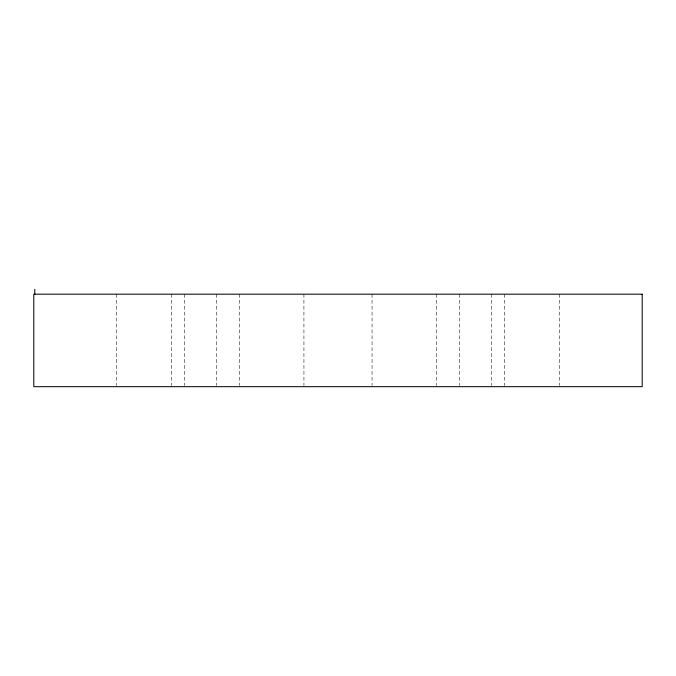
<?xml version="1.0" encoding="UTF-8"?>
<svg xmlns="http://www.w3.org/2000/svg" width="676" height="676" viewBox="0 0 676 676"><rect width="100%" height="100%" fill="white"/><g stroke="black" fill="none" stroke-linecap="round" stroke-linejoin="round"><path stroke-width="0.51" stroke-dasharray="3.38 2.54" d="M559.508 294.187L559.508 385.633M504.592 294.187L504.592 385.633M491.351 294.187L491.351 385.633M459.688 294.187L459.688 385.633M436.468 294.187L436.468 385.633M372.062 294.187L372.062 385.633M303.921 294.187L303.938 385.633M239.532 294.187L239.532 385.633M216.312 294.187L216.312 385.633M184.649 294.187L184.649 385.633M171.408 294.187L171.408 385.633M116.492 294.187L116.492 385.633"/><path stroke-width="1.01" d="M34.797 289.32L34.797 294.187M642.2 294.187L33.8 294.187L33.8 386.68L642.2 386.68L642.2 294.187"/></g></svg>
